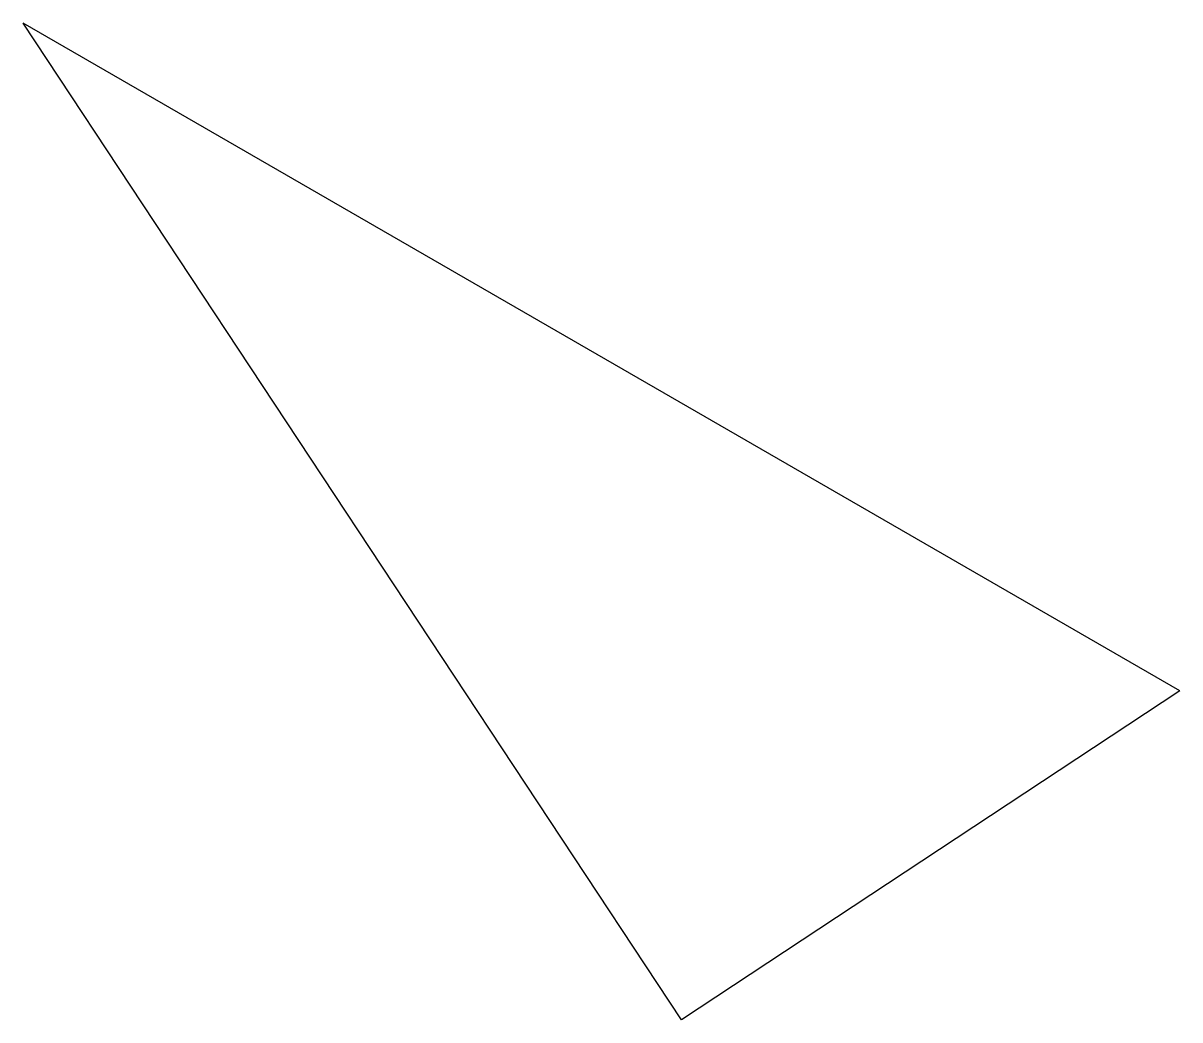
# Model space of a CAD drawing. Extents: x -866 to 0, y -246 to 500.
import ezdxf

# ---------------------------------------------------------------- set-up
doc = ezdxf.new("R2010")
doc.units = 0
doc.layers.get('0').update_dxf_attribs({"linetype": 'CONTINUOUS'})

msp = doc.modelspace()

# ---------------------------------------------------------------- linework, layer by layer
for p, q in [((0, 0), (-866.03, 500)), ((-373.21, -246.41), (-866.03, 500)), ((0, 0), (-373.21, -246.41))]:
    msp.add_line(p, q)

doc.saveas('drawing.dxf')
